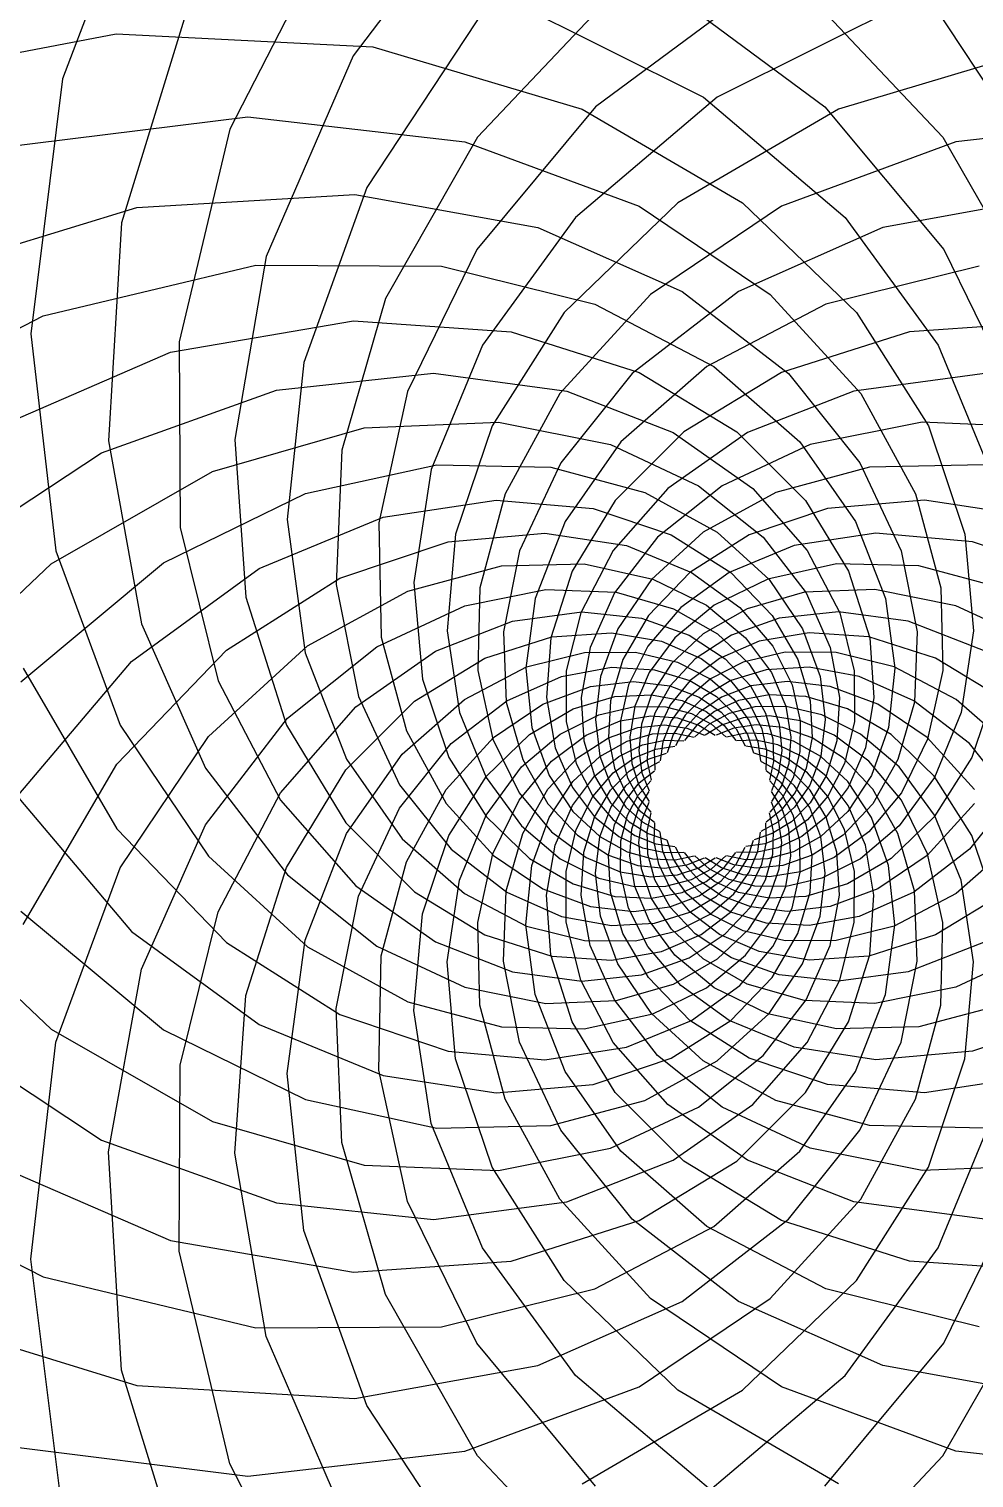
# Model space of a CAD drawing. Header units: metres. Extents: x 125 to 1075, y -75 to 875.
# Drawn here: x 473.3 to 649, y 273.3 to 542.7 of the extents above; entities that cross this region are included whole.
import ezdxf

# ---------------------------------------------------------------- set-up
doc = ezdxf.new("R2010")
doc.units = ezdxf.units.M

msp = doc.modelspace()

# ---------------------------------------------------------------- linework, layer by layer
for p, q in [((499.479, 585.90967), (479.55203, 533.396)), ((562.387, 575.7483), (533.575, 537.65186)), ((532.44006, 566.5469), (510.68115, 524.026)), ((504.54587, 552.285), (490.50122, 506.6317)), ((611.30035, 552.4225), (578.6822, 528.2157)), ((588.6999, 552.4225), (621.31805, 528.2157)), ((584.6606, 552.0691), (556.74146, 522.566)), ((615.3394, 552.0691), (643.25854, 522.566)), ((558.4871, 547.0952), (536.11536, 513.19214)), ((562.4037, 548.14465), (598.72974, 529.9696)), ((637.59656, 548.14453), (601.27045, 529.9696)), ((641.51294, 547.09515), (663.8847, 513.19214)), ((434.3701, 531.27686), (489.54626, 541.7821)), ((489.54626, 541.7821), (537.2498, 539.3655)), ((537.2498, 539.3655), (576.18005, 527.77454)), ((662.75037, 539.36536), (623.8201, 527.7745)), ((533.575, 537.65186), (517.43024, 500.37906)), ((479.55203, 533.396), (473.64832, 485.9975)), ((578.6822, 528.2157), (556.59906, 501.6541)), ((601.27045, 529.9696), (574.91046, 507.64624)), ((598.72974, 529.9696), (625.0897, 507.6462)), ((621.31805, 528.2157), (643.4011, 501.65405)), ((466.60413, 520.4481), (514.00256, 526.35175)), ((514.00256, 526.35175), (554.3541, 521.697)), ((576.18005, 527.77454), (606.016, 510.3676)), ((623.8201, 527.7745), (593.9842, 510.3676)), ((685.9976, 526.35156), (645.64606, 521.69696)), ((510.68115, 524.026), (501.25403, 484.516)), ((556.74146, 522.566), (539.6062, 492.57318)), ((643.25854, 522.566), (660.3938, 492.57315)), ((554.3541, 521.697), (586.7595, 509.73553)), ((645.64606, 521.69696), (613.2407, 509.73553)), ((493.36838, 509.4989), (533.91516, 511.92188)), ((536.11536, 513.19214), (524.4486, 480.6795)), ((533.91516, 511.92188), (567.9053, 505.76923)), ((666.0851, 511.92175), (632.095, 505.76917)), ((447.71512, 495.45428), (493.36838, 509.4989)), ((593.9842, 510.3676), (572.8323, 489.9842)), ((586.7595, 509.73553), (611.1296, 493.33472)), ((613.2407, 509.73553), (588.87067, 493.33475)), ((606.016, 510.3676), (627.1679, 489.98413)), ((490.50122, 506.6317), (488.07816, 466.08493)), ((574.91046, 507.64624), (557.61945, 483.8995)), ((625.0897, 507.6462), (642.38074, 483.8994)), ((567.9053, 505.76923), (594.7531, 493.8494)), ((632.095, 505.76917), (605.24713, 493.84937)), ((556.59906, 501.6541), (543.6943, 475.26556)), ((643.4011, 501.65405), (656.30585, 475.26547)), ((475.97406, 489.31894), (515.48413, 498.74603)), ((517.43024, 500.37906), (511.58652, 466.33444)), ((515.48413, 498.74603), (550.02625, 498.58917)), ((550.02625, 498.58917), (578.5361, 491.5125)), ((649.974, 498.58905), (621.4642, 491.51245)), ((588.87067, 493.33475), (572.0327, 474.8819)), ((605.24713, 493.84937), (585.4607, 478.60077)), ((594.7531, 493.8494), (614.5395, 478.6007)), ((611.1296, 493.33472), (627.96747, 474.88184)), ((539.6062, 492.57318), (531.47986, 464.34464)), ((578.5361, 491.5125), (600.66974, 479.93134)), ((621.4642, 491.51245), (599.3305, 479.93134)), ((433.4532, 467.5601), (475.97406, 489.31894)), ((499.62103, 482.56982), (533.66565, 488.41354)), ((533.66565, 488.41354), (562.9711, 486.39505)), ((572.8323, 489.9842), (559.45447, 468.88782)), ((627.1679, 489.98413), (640.54565, 468.88773)), ((666.3346, 488.4134), (637.02905, 486.39496)), ((473.64832, 485.9975), (478.30298, 445.64594)), ((562.9711, 486.39505), (586.7796, 478.8333)), ((637.02905, 486.39496), (613.2206, 478.83328)), ((462.3482, 466.4251), (499.62103, 482.56982)), ((501.25403, 484.516), (501.41086, 449.97382)), ((557.61945, 483.8995), (548.1082, 460.8006)), ((642.38074, 483.8994), (651.8919, 460.80048)), ((524.4486, 480.6795), (521.34753, 451.4687)), ((599.3305, 479.93134), (583.3711, 465.91068)), ((600.66974, 479.93134), (616.6291, 465.91064)), ((519.32056, 475.5515), (548.5314, 478.65253)), ((548.5314, 478.65253), (573.29126, 475.33997)), ((585.4607, 478.60077), (572.17847, 462.02176)), ((586.7796, 478.8333), (604.9312, 467.7969)), ((613.2206, 478.83328), (595.06903, 467.79694)), ((614.5395, 478.6007), (627.8217, 462.0217)), ((651.4689, 478.65237), (626.709, 475.3399)), ((486.8079, 463.8848), (519.32056, 475.5515)), ((543.6943, 475.26556), (538.3386, 450.866)), ((572.0327, 474.8819), (561.8311, 456.24835)), ((573.29126, 475.33997), (593.0835, 467.62323)), ((626.709, 475.3399), (606.91675, 467.6232)), ((627.96747, 474.88184), (638.169, 456.24826)), ((535.6554, 468.52017), (560.6143, 469.55743)), ((559.45447, 468.88782), (552.6436, 448.76587)), ((560.6143, 469.55743), (581.44586, 465.39484)), ((639.38586, 469.55734), (618.55426, 465.39478)), ((664.3447, 468.52002), (639.38586, 469.55734)), ((640.54565, 468.88773), (647.3565, 448.76575)), ((488.07816, 466.08493), (494.23077, 432.09476)), ((507.42688, 460.39386), (535.6554, 468.52017)), ((511.58652, 466.33444), (513.605, 437.02893)), ((595.06903, 467.79694), (582.2904, 455.02722)), ((606.91675, 467.6232), (592.1148, 457.26648)), ((593.0835, 467.62323), (607.8853, 457.26648)), ((604.9312, 467.7969), (617.7098, 455.0272)), ((452.90485, 441.513), (486.8079, 463.8848)), ((531.47986, 464.34464), (530.44257, 439.3857)), ((583.3711, 465.91068), (573.004, 451.116)), ((581.44586, 465.39484), (597.8213, 457.76575)), ((618.55426, 465.39478), (602.17883, 457.76572)), ((616.6291, 465.91064), (626.9961, 451.11594)), ((524.73456, 456.30588), (549.13416, 461.66147)), ((548.1082, 460.8006), (544.89496, 439.80164)), ((549.13416, 461.66147), (570.3721, 461.17944)), ((572.17847, 462.02176), (564.53796, 445.65164)), ((570.3721, 461.17944), (587.8235, 456.50983)), ((629.6281, 461.17938), (612.17664, 456.5098)), ((627.8217, 462.0217), (635.4621, 445.65155)), ((650.86597, 461.66135), (629.6281, 461.17938)), ((477.43405, 443.2586), (507.42688, 460.39386)), ((498.346, 443.40118), (524.73456, 456.30588)), ((561.8311, 456.24835), (557.1494, 438.80017)), ((592.1148, 457.26648), (581.96735, 445.73206)), ((587.8235, 456.50983), (601.3041, 449.1416)), ((602.17883, 457.76572), (590.18256, 448.16864)), ((597.8213, 457.76575), (609.81757, 448.16858)), ((612.17664, 456.5098), (598.6961, 449.1416)), ((607.8853, 457.26648), (618.03284, 445.732)), ((638.169, 456.24826), (642.8507, 438.80008)), ((539.1995, 451.8919), (560.1985, 455.10516)), ((560.1985, 455.10516), (578.1957, 453.53687)), ((582.2904, 455.02722), (574.3, 441.90594)), ((578.1957, 453.53687), (592.75085, 448.6215)), ((621.8045, 453.5368), (607.24927, 448.62146)), ((617.7098, 455.0272), (625.70013, 441.90585)), ((639.80164, 455.10504), (621.8045, 453.5368)), ((660.8006, 451.89178), (639.80164, 455.10504)), ((501.41086, 449.97382), (508.48752, 421.46402)), ((516.1006, 442.38074), (539.1995, 451.8919)), ((521.34753, 451.4687), (524.66003, 426.70883)), ((538.3386, 450.866), (538.8206, 429.62808)), ((573.004, 451.116), (567.4135, 436.80652)), ((626.9961, 451.11594), (632.58655, 436.80643)), ((531.11224, 440.54565), (551.23425, 447.3565)), ((552.6436, 448.76587), (551.0628, 430.76978)), ((551.23425, 447.3565), (569.23035, 448.93726)), ((569.23035, 448.93726), (584.41797, 446.62402)), ((590.18256, 448.16864), (582.2005, 437.8261)), ((598.6961, 449.1416), (589.03937, 440.3423)), ((592.75085, 448.6215), (603.78894, 441.6327)), ((607.24927, 448.62146), (596.2112, 441.6327)), ((601.3041, 449.1416), (610.9608, 440.34225)), ((609.81757, 448.16858), (617.7996, 437.82605)), ((630.7698, 448.9372), (615.58215, 446.624)), ((648.76587, 447.3564), (630.7698, 448.9372)), ((647.3565, 448.76575), (648.93726, 430.76968)), ((668.8878, 440.54553), (648.76587, 447.3564)), ((478.30298, 445.64594), (490.26447, 413.24054)), ((564.53796, 445.65164), (561.5172, 430.58878)), ((581.96735, 445.73206), (575.90247, 434.16058)), ((584.41797, 446.62402), (596.5019, 441.6581)), ((615.58215, 446.624), (603.49817, 441.6581)), ((618.03284, 445.732), (624.09766, 434.1605)), ((635.4621, 445.65155), (638.48285, 430.58868)), ((447.9309, 415.33948), (477.43405, 443.2586)), ((471.78433, 421.31805), (498.346, 443.40118)), ((492.3538, 425.08975), (516.1006, 442.38074)), ((543.7517, 438.16898), (561.19995, 442.85068)), ((561.19995, 442.85068), (576.55853, 443.2099)), ((574.3, 441.90594), (570.3367, 429.45712)), ((576.55853, 443.2099), (589.32117, 440.41782)), ((623.4416, 443.20984), (610.6789, 440.4178)), ((638.8002, 442.8506), (623.4416, 443.20984)), ((625.70013, 441.90585), (629.66345, 429.457)), ((656.24835, 438.16888), (638.8002, 442.8506)), ((510.01587, 427.16788), (531.11224, 440.54565)), ((530.44257, 439.3857), (534.60516, 418.55414)), ((544.89496, 439.80164), (546.4632, 421.80447)), ((589.03937, 440.3423), (582.8299, 431.12946)), ((596.2112, 441.6327), (588.49634, 433.6381)), ((589.32117, 440.41782), (599.3052, 435.54395)), ((603.49817, 441.6581), (594.51227, 435.12463)), ((596.5019, 441.6581), (605.48785, 435.12463)), ((610.6789, 440.4178), (600.69495, 435.54395)), ((603.78894, 441.6327), (611.5038, 433.63806)), ((610.9608, 440.34225), (617.1702, 431.1294)), ((513.605, 437.02893), (521.1667, 413.22043)), ((525.11816, 427.96747), (543.7517, 438.16898)), ((554.34845, 435.46213), (569.4113, 438.48288)), ((557.1494, 438.80017), (556.79016, 423.4416)), ((567.4135, 436.80652), (565.6721, 423.8586)), ((569.4113, 438.48288), (582.46497, 437.9494)), ((582.2005, 437.8261), (577.6852, 427.675)), ((582.46497, 437.9494), (593.14355, 434.8833)), ((617.53516, 437.94937), (606.85657, 434.8833)), ((630.58875, 438.48282), (617.53516, 437.94937)), ((617.7996, 437.82605), (622.31494, 427.6749)), ((645.6516, 435.46204), (630.58875, 438.48282)), ((632.58655, 436.80643), (634.32794, 423.8585)), ((642.8507, 438.80008), (643.2099, 423.4415)), ((537.9783, 427.8217), (554.34845, 435.46213)), ((563.19354, 432.58655), (576.1415, 434.32794)), ((575.90247, 434.16058), (573.21844, 423.3796)), ((576.1415, 434.32794), (587.1903, 433.16272)), ((594.51227, 435.12463), (588.40137, 427.91895)), ((593.14355, 434.8833), (601.3504, 430.20218)), ((600.69495, 435.54395), (593.42566, 429.50888)), ((606.85657, 434.8833), (598.6497, 430.20218)), ((599.3052, 435.54395), (606.5744, 429.50885)), ((605.48785, 435.12463), (611.5987, 427.9189)), ((623.8586, 434.3279), (612.80975, 433.16272)), ((636.8065, 432.58652), (623.8586, 434.3279)), ((624.09766, 434.1605), (626.7816, 423.3795)), ((662.0217, 427.8216), (645.6516, 435.46204)), ((494.23077, 432.09476), (506.1506, 405.24695)), ((548.88403, 426.99603), (563.19354, 432.58655)), ((582.8299, 431.12946), (579.55206, 422.26828)), ((588.49634, 433.6381), (583.72955, 425.4807)), ((587.1903, 433.16272), (596.08527, 429.97784)), ((612.80975, 433.16272), (603.9148, 429.9778)), ((611.5038, 433.63806), (616.27057, 425.48068)), ((617.1702, 431.1294), (620.44806, 422.26822)), ((651.11597, 426.99597), (636.8065, 432.58652)), ((538.8206, 429.62808), (543.49023, 412.17664)), ((551.0628, 430.76978), (553.37604, 415.58215)), ((558.0941, 425.7001), (570.54297, 429.66342)), ((561.5172, 430.58878), (562.05066, 417.53516)), ((570.3367, 429.45712), (569.56555, 418.37384)), ((570.54297, 429.66342), (581.6262, 430.43454)), ((581.6262, 430.43454), (590.93915, 428.84262)), ((593.42566, 429.50888), (588.633, 423.06024)), ((590.93915, 428.84262), (598.314, 425.65427)), ((598.6497, 430.20218), (592.81006, 424.68378)), ((596.08527, 429.97784), (602.7945, 425.55728)), ((603.9148, 429.9778), (597.20557, 425.55728)), ((601.3504, 430.20218), (607.19, 424.68375)), ((609.0609, 428.8426), (601.686, 425.65427)), ((606.5744, 429.50885), (611.36707, 423.0602)), ((618.3738, 430.4345), (609.0609, 428.8426)), ((629.4571, 429.6634), (618.3738, 430.4345)), ((641.9059, 425.70007), (629.4571, 429.6634)), ((629.66345, 429.457), (630.4346, 418.37375)), ((638.48285, 430.58868), (637.9494, 417.53503)), ((648.93726, 430.76968), (646.624, 415.58203)), ((489.6324, 406.016), (510.01587, 427.16788)), ((506.66528, 411.12955), (525.11816, 427.96747)), ((521.3993, 414.53946), (537.9783, 427.8217)), ((524.66003, 426.70883), (532.3768, 406.9166)), ((534.08936, 416.62903), (548.88403, 426.99603)), ((544.9728, 417.70972), (558.0941, 425.7001)), ((565.8395, 424.09763), (576.6205, 426.78162)), ((577.6852, 427.675), (575.99585, 418.37924)), ((576.6205, 426.78162), (586.06836, 426.83105)), ((588.40137, 427.91895), (584.80133, 420.73605)), ((586.06836, 426.83105), (593.8848, 424.97174)), ((601.686, 425.65427), (596.2336, 421.53656)), ((598.314, 425.65427), (603.7665, 421.53656)), ((613.9317, 426.83102), (606.1152, 424.97174)), ((611.5987, 427.9189), (615.1987, 420.73602)), ((623.3796, 426.78156), (613.9317, 426.83102)), ((622.31494, 427.6749), (624.0042, 418.37915)), ((634.1605, 424.09756), (623.3796, 426.78156)), ((655.0272, 417.70966), (641.9059, 425.70007)), ((470.0304, 398.72974), (492.3538, 425.08975)), ((472.2255, 423.81998), (489.6324, 393.984)), ((554.268, 418.03278), (565.8395, 424.09763)), ((556.79016, 423.4416), (559.5822, 410.6789)), ((565.6721, 423.8586), (566.8373, 412.8098)), ((572.32513, 422.31494), (581.62085, 424.0042)), ((573.21844, 423.3796), (573.169, 413.93173)), ((583.72955, 425.4807), (581.43146, 417.7818)), ((581.62085, 424.0042), (589.6415, 423.5305)), ((588.633, 423.06024), (585.96985, 416.768)), ((592.81006, 424.68378), (589.0947, 418.94955)), ((589.6415, 423.5305), (596.1734, 421.52597)), ((597.20557, 425.55728), (592.55096, 420.55536)), ((593.8848, 424.97174), (599.9695, 421.86343)), ((606.1152, 424.97174), (600.0306, 421.86343)), ((602.7945, 425.55728), (607.44904, 420.55533)), ((610.3586, 423.5305), (603.8266, 421.52597)), ((607.19, 424.68375), (610.9053, 418.94952)), ((618.3792, 424.00418), (610.3586, 423.5305)), ((611.36707, 423.0602), (614.03015, 416.76797)), ((616.27057, 425.48068), (618.5686, 417.78174)), ((627.6749, 422.31488), (618.3792, 424.00418)), ((626.7816, 423.3795), (626.83105, 413.93164)), ((634.32794, 423.8585), (633.1627, 412.8097)), ((645.73206, 418.03275), (634.1605, 424.09756)), ((643.2099, 423.4415), (640.4178, 410.6788)), ((508.48752, 421.46402), (520.06866, 399.33032)), ((546.4632, 421.80447), (551.37854, 407.24927)), ((562.17395, 417.79962), (572.32513, 422.31494)), ((568.8706, 417.17023), (577.7318, 420.44803)), ((577.7318, 420.44803), (585.7128, 421.37427)), ((579.55206, 422.26828), (578.6258, 414.28726)), ((584.80133, 420.73605), (583.2713, 414.07693)), ((585.7128, 421.37427), (592.4936, 420.53445)), ((592.55096, 420.55536), (589.711, 415.48624)), ((592.4936, 420.53445), (597.9275, 418.4768)), ((596.2336, 421.53656), (592.55646, 417.03766)), ((600.0306, 421.86343), (595.6281, 418.07135)), ((596.1734, 421.52597), (601.1675, 418.55597)), ((603.8266, 421.52597), (598.8326, 418.55597)), ((599.9695, 421.86343), (604.37195, 418.07135)), ((607.5064, 420.53445), (602.0725, 418.4768)), ((603.7665, 421.53656), (607.44354, 417.03763)), ((607.44904, 420.55533), (610.28906, 415.48624)), ((614.28723, 421.37424), (607.5064, 420.53445)), ((622.26825, 420.448), (614.28723, 421.37424)), ((615.1987, 420.73602), (616.72876, 414.0769)), ((620.44806, 422.26822), (621.37427, 414.2872)), ((631.12946, 417.17017), (622.26825, 420.448)), ((637.82605, 417.79956), (627.6749, 422.31488)), ((653.53687, 421.80435), (648.62146, 407.24915)), ((532.20306, 404.93112), (544.9728, 417.70972)), ((534.60516, 418.55414), (542.23425, 402.1787)), ((542.7335, 407.88528), (554.268, 418.03278)), ((551.8314, 409.81757), (562.17395, 417.79962)), ((562.05066, 417.53516), (565.1167, 406.85657)), ((569.56555, 418.37384), (571.1574, 409.0609)), ((574.51935, 416.27057), (582.21826, 418.5686)), ((575.99585, 418.37924), (576.46954, 410.3586)), ((581.43146, 417.7818), (581.081, 410.9582)), ((582.21826, 418.5686), (589.0419, 418.91904)), ((589.0947, 418.94955), (587.17816, 413.46432)), ((589.0419, 418.91904), (594.75055, 417.8362)), ((595.6281, 418.07135), (592.7531, 414.05264)), ((594.75055, 417.8362), (599.2497, 415.7934)), ((598.8326, 418.55597), (595.3034, 415.09756)), ((597.9275, 418.4768), (602.0036, 415.68375)), ((602.0725, 418.4768), (597.99646, 415.68375)), ((605.2495, 417.8362), (600.7503, 415.7934)), ((601.1675, 418.55597), (604.6966, 415.09756)), ((604.37195, 418.07135), (607.2469, 414.05264)), ((610.9581, 418.919), (605.2495, 417.8362)), ((610.9053, 418.94952), (612.8219, 413.46426)), ((617.7818, 418.56857), (610.9581, 418.919)), ((625.4807, 416.2705), (617.7818, 418.56857)), ((618.5686, 417.78174), (618.919, 410.95813)), ((624.0042, 418.37915), (623.5305, 410.35852)), ((630.4346, 418.37375), (628.84265, 409.06082)), ((637.9494, 417.53503), (634.8833, 406.85645)), ((648.1686, 409.81754), (637.82605, 417.79956)), ((657.2665, 407.88525), (645.73206, 418.03275)), ((520.06866, 400.66965), (534.08936, 416.62903)), ((553.37604, 415.58215), (558.34186, 403.4982)), ((559.6577, 410.9608), (568.8706, 417.17023)), ((566.36194, 411.50378), (574.51935, 416.27057)), ((572.08105, 411.5987), (579.264, 415.19873)), ((579.264, 415.19873), (585.9231, 416.72876)), ((583.23206, 414.03018), (588.9668, 414.96515)), ((585.96985, 416.768), (585.0349, 411.03326)), ((585.9231, 416.72876), (591.7331, 416.6537)), ((589.711, 415.48624), (588.38385, 410.7266)), ((588.9668, 414.96515), (593.8933, 414.58432)), ((592.55646, 417.03766), (590.423, 412.58075)), ((591.7331, 416.6537), (596.5186, 415.42316)), ((595.3034, 415.09756), (593.08295, 411.53018)), ((597.99646, 415.68375), (595.19025, 412.55615)), ((596.5186, 415.42316), (600.2253, 413.44397)), ((600.7503, 415.7934), (597.44366, 413.2006)), ((599.2497, 415.7934), (602.5564, 413.2006)), ((603.48145, 415.42316), (599.7747, 413.44397)), ((602.0036, 415.68375), (604.8098, 412.55615)), ((608.26697, 416.6537), (603.48145, 415.42316)), ((604.6966, 415.09756), (606.9171, 411.53018)), ((611.03326, 414.96512), (606.10675, 414.58432)), ((607.44354, 417.03763), (609.577, 412.58075)), ((614.0769, 416.72873), (608.26697, 416.6537)), ((610.28906, 415.48624), (611.61615, 410.72656)), ((616.768, 414.03015), (611.03326, 414.96512)), ((614.03015, 416.76797), (614.96515, 411.03323)), ((620.736, 415.1987), (614.0769, 416.72873)), ((627.91895, 411.59866), (620.736, 415.1987)), ((633.63806, 411.50375), (625.4807, 416.2705)), ((640.3423, 410.96072), (631.12946, 417.17017)), ((646.624, 415.58203), (641.65814, 403.4981)), ((490.26447, 413.24054), (506.66528, 388.87045)), ((506.1506, 394.75305), (521.3993, 414.53946)), ((521.1667, 413.22043), (532.20306, 395.06885)), ((543.49023, 412.17664), (550.8584, 398.6961)), ((566.8373, 412.8098), (570.02216, 403.9148)), ((573.169, 413.93173), (575.02826, 406.11523)), ((576.93976, 411.36707), (583.23206, 414.03018)), ((578.6258, 414.28726), (579.4656, 407.50647)), ((581.0505, 410.9053), (586.5357, 412.8219)), ((583.2713, 414.07693), (583.3463, 408.267)), ((586.5357, 412.8219), (591.4535, 413.30234)), ((587.17816, 413.46432), (586.6977, 408.5465)), ((590.423, 412.58075), (589.5565, 408.46906)), ((592.7531, 414.05264), (591.18585, 410.15387)), ((591.4535, 413.30234), (595.6136, 412.71024)), ((595.19025, 412.55615), (593.50055, 409.4075)), ((593.8933, 414.58432), (597.8873, 413.27884)), ((597.44366, 413.2006), (595.23285, 410.39322)), ((595.6136, 412.71024), (598.9319, 411.38437)), ((599.7747, 413.44397), (597.11005, 411.0631)), ((597.8873, 413.27884), (600.925, 411.39688)), ((602.1127, 413.27884), (599.075, 411.39688)), ((600.2253, 413.44397), (602.89, 411.0631)), ((604.3864, 412.71024), (601.0681, 411.38437)), ((606.10675, 414.58432), (602.1127, 413.27884)), ((602.5564, 413.2006), (604.76715, 410.3932)), ((608.5465, 413.3023), (604.3864, 412.71024)), ((604.8098, 412.55615), (606.4995, 409.4075)), ((607.2469, 414.05264), (608.8142, 410.15387)), ((613.4643, 412.82187), (608.5465, 413.3023)), ((609.577, 412.58075), (610.4435, 408.46902)), ((612.8219, 413.46426), (613.3023, 408.54648)), ((618.9495, 410.90527), (613.4643, 412.82187)), ((616.72876, 414.0769), (616.6537, 408.26694)), ((623.06024, 411.36703), (616.768, 414.03015)), ((621.37427, 414.2872), (620.5345, 407.50638)), ((626.83105, 413.93164), (624.97174, 406.11514)), ((633.1627, 412.8097), (629.97784, 403.9147)), ((490.26447, 386.75946), (506.66528, 411.12955)), ((542.23425, 397.8213), (551.8314, 409.81757)), ((550.8584, 401.30402), (559.6577, 410.9608)), ((558.3673, 403.7889), (566.36194, 411.50378)), ((559.5822, 410.6789), (564.45605, 400.69495)), ((564.87537, 405.48782), (572.08105, 411.5987)), ((570.49115, 406.5744), (576.93976, 411.36707)), ((575.3163, 407.19), (581.0505, 410.9053)), ((576.46954, 410.3586), (578.47406, 403.82666)), ((579.44464, 407.44907), (584.5138, 410.28903)), ((581.081, 410.9582), (582.1638, 405.24954)), ((582.9624, 407.44357), (587.41925, 409.57703)), ((584.5138, 410.28903), (589.27344, 411.61615)), ((585.0349, 411.03326), (585.4157, 406.10675)), ((587.41925, 409.57703), (591.53094, 410.44348)), ((588.38385, 410.7266), (588.24457, 406.52692)), ((589.27344, 411.61615), (593.47314, 411.75546)), ((591.18585, 410.15387), (590.6749, 406.61722)), ((591.53094, 410.44348), (595.10266, 410.3325)), ((593.08295, 411.53018), (591.96564, 408.13596)), ((593.47314, 411.75546), (596.97125, 411.02594)), ((606.5269, 411.75546), (603.02875, 411.0259)), ((608.46906, 410.44348), (604.8974, 410.3325)), ((610.72656, 411.61615), (606.5269, 411.75546)), ((606.9171, 411.53018), (608.03436, 408.13596)), ((612.58075, 409.57703), (608.46906, 410.44348)), ((608.8142, 410.15387), (609.3251, 406.6172)), ((615.4862, 410.28903), (610.72656, 411.61615)), ((611.61615, 410.72656), (611.75543, 406.5269)), ((617.03766, 407.44357), (612.58075, 409.57703)), ((614.96515, 411.03323), (614.5843, 406.10672)), ((620.55536, 407.44904), (615.4862, 410.28903)), ((618.919, 410.95813), (617.83624, 405.24945)), ((624.6838, 407.19), (618.9495, 410.90527)), ((623.5305, 410.35852), (621.526, 403.82657)), ((629.50885, 406.57437), (623.06024, 411.36703)), ((635.12463, 405.4878), (627.91895, 411.59866)), ((641.6327, 403.78888), (633.63806, 411.50375)), ((640.4178, 410.6788), (635.54395, 400.69485)), ((649.1416, 401.30396), (640.3423, 410.96072)), ((657.76575, 397.82126), (648.1686, 409.81754)), ((532.3768, 393.0834), (542.7335, 407.88528)), ((532.3768, 406.9166), (542.7335, 392.1147)), ((551.37854, 407.24927), (558.3673, 396.21118)), ((565.1167, 406.85657), (569.7978, 398.64975)), ((569.7978, 401.35037), (575.3163, 407.19)), ((571.1574, 409.0609), (574.34576, 401.68604)), ((574.44275, 402.7945), (579.44464, 407.44907)), ((578.46344, 403.7665), (582.9624, 407.44357)), ((579.4656, 407.50647), (581.5232, 402.07257)), ((581.92865, 404.37195), (585.9474, 407.24692)), ((583.3463, 408.267), (584.57684, 403.48145)), ((584.90247, 404.6966), (588.46985, 406.91708)), ((585.9474, 407.24692), (589.8461, 408.8142)), ((586.6977, 408.5465), (587.2898, 404.38644)), ((588.46985, 406.91708), (591.8641, 408.03436)), ((589.5565, 408.46906), (589.66754, 404.8974)), ((589.8461, 408.8142), (593.3828, 409.3251)), ((610.1539, 408.81418), (606.6172, 409.32507)), ((611.53015, 406.91708), (608.1359, 408.03436)), ((614.0526, 407.2469), (610.1539, 408.81418)), ((610.4435, 408.46902), (610.33246, 404.89737)), ((615.09753, 404.6966), (611.53015, 406.91708)), ((613.3023, 408.54648), (612.71027, 404.3864)), ((618.07135, 404.37192), (614.0526, 407.2469)), ((616.6537, 408.26694), (615.42316, 403.4814)), ((621.53656, 403.76648), (617.03766, 407.44357)), ((620.5345, 407.50638), (618.4768, 402.07248)), ((625.55725, 402.79446), (620.55536, 407.44904)), ((630.2022, 401.35034), (624.6838, 407.19)), ((628.84265, 409.06082), (625.65424, 401.68594)), ((634.8833, 406.85645), (630.2022, 398.64963)), ((648.62146, 407.24915), (641.6327, 396.2111)), ((472.2255, 376.18), (489.6324, 406.016)), ((506.1506, 405.24695), (521.3993, 385.46054)), ((521.1667, 386.77954), (532.20306, 404.93112)), ((558.34186, 396.5019), (564.87537, 405.48782)), ((564.45605, 399.3051), (570.49115, 406.5744)), ((575.02826, 406.11523), (578.1366, 400.03058)), ((578.1366, 399.96948), (581.92865, 404.37195)), ((581.44403, 401.16745), (584.90247, 404.6966)), ((582.1638, 405.24954), (584.2066, 400.75037)), ((584.3162, 402.00357), (587.44385, 404.8098)), ((585.4157, 406.10675), (586.7212, 402.1127)), ((586.7994, 402.5564), (589.6068, 404.76718)), ((587.2898, 404.38644), (588.61566, 401.06815)), ((587.44385, 404.8098), (590.5925, 406.4995)), ((588.24457, 406.52692), (588.97406, 403.02878)), ((612.55615, 404.80978), (609.4075, 406.49948)), ((613.2006, 402.5564), (610.3932, 404.76715)), ((611.75543, 406.5269), (611.02594, 403.02875)), ((612.71027, 404.3864), (611.38434, 401.0681)), ((615.6838, 402.00357), (612.55615, 404.80978)), ((614.5843, 406.10672), (613.2789, 402.11264)), ((618.55597, 401.16745), (615.09753, 404.6966)), ((617.83624, 405.24945), (615.7934, 400.7503)), ((621.8634, 399.96948), (618.07135, 404.37192)), ((624.97174, 406.11514), (621.8634, 400.0305)), ((635.54395, 399.3051), (629.50885, 406.57437)), ((641.65814, 396.50186), (635.12463, 405.4878)), ((542.23425, 402.1787), (551.8314, 390.18243)), ((551.37854, 392.75085), (558.3673, 403.7889)), ((558.34186, 403.4982), (564.87537, 394.51224)), ((565.1167, 393.14355), (569.7978, 401.35037)), ((570.02216, 403.9148), (574.4427, 397.2056)), ((570.02216, 396.0853), (574.44275, 402.7945)), ((574.34576, 398.31406), (578.46344, 403.7665)), ((574.34576, 401.68604), (578.46344, 396.23358)), ((578.47406, 403.82666), (581.44403, 398.8326)), ((581.5232, 402.07257), (584.3162, 397.99646)), ((581.5232, 397.92752), (584.3162, 402.00357)), ((584.2066, 399.2497), (586.7994, 402.5564)), ((584.57684, 403.48145), (586.556, 399.77475)), ((586.556, 400.22528), (588.9369, 402.88998)), ((586.7212, 402.1127), (588.60315, 399.07504)), ((613.444, 400.22528), (611.0631, 402.88998)), ((613.2789, 402.11264), (611.39685, 399.075)), ((615.7934, 399.2497), (613.2006, 402.5564)), ((615.42316, 403.4814), (613.444, 399.77472)), ((618.4768, 402.07248), (615.6838, 397.9964)), ((618.4768, 397.9275), (615.6838, 402.00357)), ((621.526, 403.82657), (618.55597, 398.83252)), ((625.65424, 398.31406), (621.53656, 403.76648)), ((625.65424, 401.68594), (621.53656, 396.2335)), ((629.97784, 403.9147), (625.55725, 397.2055)), ((629.97784, 396.0853), (625.55725, 402.79446)), ((634.8833, 393.14352), (630.2022, 401.35034)), ((641.65814, 403.4981), (635.12463, 394.51218)), ((648.62146, 392.75085), (641.6327, 403.78888)), ((657.76575, 402.1787), (648.1686, 390.18243)), ((470.0304, 401.2703), (492.3538, 374.91028)), ((508.48755, 378.53595), (520.06866, 400.66965)), ((520.06866, 399.33032), (534.08936, 383.37094)), ((543.4902, 387.82346), (550.8584, 401.30402)), ((550.8584, 398.6961), (559.6577, 389.0393)), ((559.5822, 389.32117), (564.45605, 399.3051)), ((564.45605, 400.69495), (570.4911, 393.4257)), ((569.7978, 398.64975), (575.3162, 392.8101)), ((575.02826, 393.88486), (578.1366, 399.96948)), ((578.1366, 400.03058), (581.92865, 395.62814)), ((578.474, 396.1734), (581.44403, 401.16745)), ((581.44403, 398.8326), (584.9024, 395.30347)), ((582.16376, 394.75052), (584.2066, 399.2497)), ((584.2066, 400.75037), (586.7994, 397.44366)), ((584.57684, 396.5186), (586.556, 400.22528)), ((586.556, 399.77475), (588.9369, 397.11005)), ((586.7211, 397.88733), (588.60315, 400.925)), ((587.28973, 395.6136), (588.61566, 398.9319)), ((613.444, 399.77472), (611.0631, 397.11002)), ((612.71027, 395.6136), (611.38434, 398.9319)), ((613.2789, 397.88733), (611.39685, 400.925)), ((615.7934, 400.7503), (613.2006, 397.4436)), ((615.42316, 396.5186), (613.444, 400.22528)), ((618.55597, 398.83252), (615.09753, 395.3034)), ((617.83624, 394.75052), (615.7934, 399.2497)), ((621.8634, 400.0305), (618.07135, 395.62805)), ((621.526, 396.1734), (618.55597, 401.16745)), ((624.97174, 393.88483), (621.8634, 399.96948)), ((630.2022, 398.64963), (624.6837, 392.81)), ((635.54395, 400.69485), (629.50885, 393.4256)), ((640.4178, 389.32117), (635.54395, 399.3051)), ((649.1416, 398.69598), (640.3423, 389.0392)), ((534.60516, 381.44586), (542.23425, 397.8213)), ((553.376, 384.41797), (558.34186, 396.5019)), ((558.3673, 396.21118), (566.36194, 388.49628)), ((566.8373, 387.19028), (570.02216, 396.0853)), ((571.15735, 390.93918), (574.34576, 398.31406)), ((574.4427, 397.2056), (579.44464, 392.55103)), ((576.4695, 389.64145), (578.474, 396.1734)), ((578.46344, 396.23358), (582.96234, 392.5565)), ((579.4655, 392.4936), (581.5232, 397.92752)), ((583.3463, 391.73306), (584.57684, 396.5186)), ((584.3162, 397.99646), (587.44385, 395.19025)), ((585.4157, 393.89328), (586.7211, 397.88733)), ((586.7994, 397.44366), (589.6068, 395.23288)), ((588.24457, 393.4731), (588.97406, 396.97125)), ((613.2006, 397.4436), (610.3932, 395.23282)), ((611.75543, 393.4731), (611.02594, 396.97122)), ((615.6838, 397.9964), (612.55615, 395.1902)), ((614.5843, 393.89328), (613.2789, 397.88733)), ((616.6537, 391.73306), (615.42316, 396.5186)), ((621.53656, 396.2335), (617.0376, 392.55643)), ((620.5345, 392.4936), (618.4768, 397.9275)), ((625.55725, 397.2055), (620.5553, 392.55093)), ((623.5305, 389.64145), (621.526, 396.1734)), ((628.84265, 390.93918), (625.65424, 398.31406)), ((633.1627, 387.19028), (629.97784, 396.0853)), ((641.6327, 396.2111), (633.63806, 388.49622)), ((646.624, 384.41794), (641.65814, 396.50186)), ((489.6324, 393.984), (510.01587, 372.83212)), ((494.23077, 367.9052), (506.1506, 394.75305)), ((532.20306, 395.06885), (544.9728, 382.29028)), ((564.87537, 394.51224), (572.08105, 388.4014)), ((570.4911, 393.4257), (576.93976, 388.63303)), ((573.16895, 386.06836), (575.02826, 393.88486)), ((581.081, 389.04187), (582.16376, 394.75052)), ((581.92865, 395.62814), (585.9473, 392.75314)), ((584.9024, 395.30347), (588.4698, 393.08295)), ((585.03485, 388.96677), (585.4157, 393.89328)), ((586.6977, 391.45352), (587.28973, 395.6136)), ((587.44385, 395.19025), (590.59247, 393.50052)), ((588.38385, 389.27344), (588.24457, 393.4731)), ((589.5565, 391.53098), (589.66754, 395.10263)), ((591.1858, 389.84613), (590.6749, 393.3828)), ((608.8142, 389.84613), (609.3251, 393.3828)), ((612.55615, 395.1902), (609.4075, 393.5005)), ((610.4435, 391.53098), (610.33246, 395.10263)), ((615.09753, 395.3034), (611.53015, 393.08292)), ((611.61615, 389.27344), (611.75543, 393.4731)), ((613.3023, 391.45352), (612.71027, 395.6136)), ((618.07135, 395.62805), (614.0526, 392.75308)), ((614.96515, 388.96677), (614.5843, 393.89328)), ((618.919, 389.04187), (617.83624, 394.75052)), ((629.50885, 393.4256), (623.0602, 388.63293)), ((626.83105, 386.06836), (624.97174, 393.88483)), ((635.12463, 394.51218), (627.91895, 388.4013)), ((524.66003, 373.29114), (532.3768, 393.0834)), ((542.7335, 392.1147), (554.268, 381.9672)), ((546.46313, 378.19562), (551.37854, 392.75085)), ((562.0506, 382.46494), (565.1167, 393.14355)), ((569.5655, 381.62625), (571.15735, 390.93918)), ((575.3162, 392.8101), (581.0504, 389.0948)), ((578.62573, 385.7128), (579.4655, 392.4936)), ((579.44464, 392.55103), (584.51373, 389.71103)), ((582.96234, 392.5565), (587.41925, 390.42303)), ((583.27124, 385.9231), (583.3463, 391.73306)), ((585.9473, 392.75314), (589.8461, 391.18585)), ((587.1781, 386.5357), (586.6977, 391.45352)), ((588.4698, 393.08295), (591.864, 391.96567)), ((590.423, 387.41925), (589.5565, 391.53098)), ((589.8461, 391.18585), (593.38275, 390.67493)), ((593.0829, 388.46982), (591.96564, 391.86404)), ((595.1902, 387.44385), (593.5005, 390.5925)), ((604.80975, 387.44385), (606.49945, 390.59247)), ((610.1539, 391.1858), (606.6172, 390.6749)), ((606.9171, 388.46982), (608.03436, 391.86404)), ((611.53015, 393.08292), (608.1359, 391.96564)), ((609.577, 387.41928), (610.4435, 391.53098)), ((614.0526, 392.75308), (610.1539, 391.1858)), ((617.0376, 392.55643), (612.58075, 390.42297)), ((612.8219, 386.5357), (613.3023, 391.45352)), ((620.5553, 392.55093), (615.4862, 389.71094)), ((616.72876, 385.9231), (616.6537, 391.73306)), ((624.6837, 392.81), (618.9495, 389.0947)), ((621.37427, 385.7128), (620.5345, 392.4936)), ((630.4345, 381.62625), (628.84265, 390.93918)), ((637.9494, 382.46494), (634.8833, 393.14352)), ((657.2665, 392.11472), (645.732, 381.96722)), ((653.53687, 378.19565), (648.62146, 392.75085)), ((506.66528, 388.87045), (525.11816, 372.03256)), ((551.8314, 390.18243), (562.17395, 382.20038)), ((556.7901, 376.5585), (559.5822, 389.32117)), ((559.6577, 389.0393), (568.87054, 382.82986)), ((566.36194, 388.49628), (574.5193, 383.72952)), ((572.08105, 388.4014), (579.2639, 384.80133)), ((575.9958, 381.62085), (576.4695, 389.64145)), ((576.93976, 388.63303), (583.232, 385.9699)), ((581.0504, 389.0948), (586.53564, 387.17816)), ((581.4314, 382.21823), (581.081, 389.04187)), ((584.51373, 389.71103), (589.2734, 388.38388)), ((585.96985, 383.23203), (585.03485, 388.96677)), ((587.41925, 390.42303), (591.53094, 389.55655)), ((589.71094, 384.51376), (588.38385, 389.27344)), ((589.2734, 388.38388), (593.4731, 388.24457)), ((592.7531, 385.94736), (591.1858, 389.84613)), ((591.53094, 389.55655), (595.1026, 389.66754)), ((595.3034, 384.90244), (593.0829, 388.46982)), ((593.4731, 388.24457), (596.9712, 388.9741)), ((597.4436, 386.7994), (595.23285, 389.6068)), ((595.6135, 387.28976), (598.9318, 388.61566)), ((599.7747, 386.55603), (597.11, 388.9369)), ((597.88727, 386.72116), (600.9249, 388.60312)), ((602.1127, 386.72116), (599.075, 388.60312)), ((600.2252, 386.55603), (602.88995, 388.9369)), ((604.3864, 387.28976), (601.0681, 388.61563)), ((602.55634, 386.79938), (604.76715, 389.60678)), ((606.52686, 388.24454), (603.02875, 388.97406)), ((604.6966, 384.90244), (606.9171, 388.46982)), ((608.46906, 389.55652), (604.89734, 389.6675)), ((610.72656, 388.38385), (606.52686, 388.24454)), ((607.2469, 385.94736), (608.8142, 389.84613)), ((612.58075, 390.42297), (608.46906, 389.55652)), ((610.28906, 384.51376), (611.61615, 389.27344)), ((615.4862, 389.71094), (610.72656, 388.38385)), ((618.9495, 389.0947), (613.4643, 387.1781)), ((614.03015, 383.23203), (614.96515, 388.96677)), ((623.0602, 388.63293), (616.76794, 385.96982)), ((618.5686, 382.21826), (618.919, 389.04187)), ((627.91895, 388.4013), (620.736, 384.80127)), ((624.0042, 381.62085), (623.5305, 389.64145)), ((633.63806, 388.49622), (625.48065, 383.72946)), ((640.3423, 389.0392), (631.1294, 382.8298)), ((648.1686, 390.18243), (637.82605, 382.20038)), ((643.2099, 376.55847), (640.4178, 389.32117)), ((478.30298, 354.35406), (490.26447, 386.75946)), ((513.605, 362.97104), (521.1667, 386.77954)), ((521.3993, 385.46054), (537.9783, 372.1783)), ((538.82056, 370.37204), (543.4902, 387.82346)), ((565.67206, 376.14148), (566.8373, 387.19028)), ((573.2184, 376.62048), (573.16895, 386.06836)), ((579.552, 377.73178), (578.62573, 385.7128)), ((583.232, 385.9699), (588.96674, 385.0349)), ((584.8013, 379.26398), (583.27124, 385.9231)), ((586.53564, 387.17816), (591.4535, 386.6977)), ((589.0947, 381.05045), (587.1781, 386.5357)), ((588.96674, 385.0349), (593.89325, 385.4157)), ((592.55646, 382.96237), (590.423, 387.41925)), ((591.4535, 386.6977), (595.6135, 387.28976)), ((595.62805, 381.92865), (592.7531, 385.94736)), ((593.89325, 385.4157), (597.88727, 386.72116)), ((597.9964, 384.31625), (595.1902, 387.44385)), ((596.51855, 384.57684), (600.2252, 386.55603)), ((600.7503, 384.2066), (597.4436, 386.7994)), ((599.24963, 384.2066), (602.55634, 386.79938)), ((603.4814, 384.57684), (599.7747, 386.55603)), ((602.00354, 384.31625), (604.80975, 387.44385)), ((606.1067, 385.41568), (602.1127, 386.72116)), ((604.37195, 381.92865), (607.2469, 385.94736)), ((608.5465, 386.69766), (604.3864, 387.28976)), ((611.0332, 385.03485), (606.1067, 385.41568)), ((607.4436, 382.96237), (609.577, 387.41928)), ((613.4643, 387.1781), (608.5465, 386.69766)), ((610.9053, 381.05048), (612.8219, 386.5357)), ((616.76794, 385.96982), (611.0332, 385.03485)), ((615.1987, 379.264), (616.72876, 385.9231)), ((620.448, 377.73178), (621.37427, 385.7128)), ((626.7816, 376.62048), (626.83105, 386.06836)), ((634.32794, 376.14148), (633.1627, 387.19028)), ((447.9309, 384.66052), (477.43405, 356.7414)), ((534.08936, 383.37094), (548.88403, 373.00394)), ((551.06274, 369.23032), (553.376, 384.41797)), ((568.87054, 382.82986), (577.73175, 379.55203)), ((574.5193, 383.72952), (582.2182, 381.43146)), ((579.2639, 384.80133), (585.92303, 383.2713)), ((585.92303, 383.2713), (591.733, 383.34634)), ((588.63293, 376.9398), (585.96985, 383.23203)), ((592.55096, 379.44467), (589.71094, 384.51376)), ((591.733, 383.34634), (596.51855, 384.57684)), ((596.2335, 378.46344), (592.55646, 382.96237)), ((594.7505, 382.16382), (599.24963, 384.2066)), ((598.8325, 381.44403), (595.3034, 384.90244)), ((597.9274, 381.5232), (602.00354, 384.31625)), ((602.0725, 381.5232), (597.9964, 384.31625)), ((605.24945, 382.1638), (600.7503, 384.2066)), ((601.1675, 381.44403), (604.6966, 384.90244)), ((608.26697, 383.3463), (603.4814, 384.57684)), ((603.76654, 378.46344), (607.4436, 382.96237)), ((607.44904, 379.44467), (610.28906, 384.51376)), ((614.0769, 383.27127), (608.26697, 383.3463)), ((611.36707, 376.9398), (614.03015, 383.23203)), ((620.736, 384.80127), (614.0769, 383.27127)), ((625.48065, 383.72946), (617.78174, 381.4314)), ((631.1294, 382.8298), (622.2682, 379.55197)), ((648.93726, 369.23032), (646.624, 384.41794)), ((530.44257, 360.6143), (534.60516, 381.44586)), ((544.9728, 382.29028), (558.0941, 374.29987)), ((554.268, 381.9672), (565.8395, 375.90237)), ((561.51715, 369.41132), (562.0506, 382.46494)), ((562.17395, 382.20038), (572.32513, 377.68506)), ((570.33655, 370.54297), (569.5655, 381.62625)), ((577.6851, 372.32507), (575.9958, 381.62085)), ((583.7295, 374.51932), (581.4314, 382.21823)), ((582.2182, 381.43146), (589.0418, 381.08102)), ((589.0418, 381.08102), (594.7505, 382.16382)), ((592.81, 375.31625), (589.0947, 381.05045)), ((592.4935, 379.46555), (597.9274, 381.5232)), ((600.0305, 378.13657), (595.62805, 381.92865)), ((596.1734, 378.47403), (601.1675, 381.44403)), ((603.8266, 378.47403), (598.8325, 381.44403)), ((599.9695, 378.13657), (604.37195, 381.92865)), ((607.5064, 379.46555), (602.0725, 381.5232)), ((610.9581, 381.08096), (605.24945, 382.1638)), ((607.19, 375.31625), (610.9053, 381.05048)), ((617.78174, 381.4314), (610.9581, 381.08096)), ((616.27057, 374.51932), (618.5686, 382.21826)), ((622.31494, 372.3251), (624.0042, 381.62085)), ((637.82605, 382.20038), (627.6749, 377.6851)), ((629.66345, 370.54297), (630.4345, 381.62625)), ((645.732, 381.96722), (634.1605, 375.90237)), ((638.48285, 369.41132), (637.9494, 382.46494)), ((655.0272, 382.29028), (641.9059, 374.2999)), ((471.78433, 378.68198), (498.34598, 356.59885)), ((501.4109, 350.02612), (508.48755, 378.53595)), ((544.8949, 360.19846), (546.46313, 378.19562)), ((572.32513, 377.68506), (581.62085, 375.9958)), ((577.73175, 379.55203), (585.71277, 378.62576)), ((582.82983, 368.87057), (579.552, 377.73178)), ((588.4013, 372.0811), (584.8013, 379.26398)), ((585.71277, 378.62576), (592.4935, 379.46555)), ((589.6415, 376.4695), (596.1734, 378.47403)), ((597.2055, 374.44272), (592.55096, 379.44467)), ((593.8849, 375.02823), (599.9695, 378.13657)), ((601.686, 374.34573), (596.2335, 378.46344)), ((598.3141, 374.34573), (603.76654, 378.46344)), ((606.1152, 375.02826), (600.0305, 378.13657)), ((602.7945, 374.44272), (607.44904, 379.44467)), ((610.3585, 376.4695), (603.8266, 378.47403)), ((614.28723, 378.62573), (607.5064, 379.46555)), ((611.5987, 372.0811), (615.1987, 379.264)), ((622.2682, 379.55197), (614.28723, 378.62573)), ((617.1702, 368.8706), (620.448, 377.73178)), ((627.6749, 377.6851), (618.37915, 375.9958)), ((492.3538, 374.91028), (516.1006, 357.61926)), ((557.14935, 361.1999), (556.7901, 376.5585)), ((567.41345, 363.19354), (565.67206, 376.14148)), ((565.8395, 375.90237), (576.6205, 373.21838)), ((575.9024, 365.83948), (573.2184, 376.62048)), ((581.62085, 375.9958), (589.6415, 376.4695)), ((588.4962, 366.36194), (583.7295, 374.51932)), ((586.06836, 373.16895), (593.8849, 375.02823)), ((593.4256, 370.49115), (588.63293, 376.9398)), ((598.64966, 369.79782), (592.81, 375.31625)), ((596.0853, 370.02216), (602.7945, 374.44272)), ((603.91473, 370.02216), (597.2055, 374.44272)), ((601.3504, 369.79782), (607.19, 375.31625)), ((613.93164, 373.16895), (606.1152, 375.02826)), ((606.5744, 370.49115), (611.36707, 376.9398)), ((618.37915, 375.9958), (610.3585, 376.4695)), ((611.5038, 366.36194), (616.27057, 374.51932)), ((634.1605, 375.90237), (623.3795, 373.2184)), ((624.0976, 365.83948), (626.7816, 376.62048)), ((632.58655, 363.19354), (634.32794, 376.14148)), ((642.85065, 361.1999), (643.2099, 376.55847)), ((510.01587, 372.83212), (531.1123, 359.45435)), ((521.34753, 348.53125), (524.66003, 373.29114)), ((525.11816, 372.03256), (543.7517, 361.83102)), ((537.9783, 372.1783), (554.34845, 364.53787)), ((548.88403, 373.00394), (563.19354, 367.41345)), ((558.0941, 374.29987), (570.54297, 370.33655)), ((576.6205, 373.21838), (586.06836, 373.16895)), ((582.2004, 362.17395), (577.6851, 372.32507)), ((594.5122, 364.87537), (588.4013, 372.0811)), ((590.9392, 371.15738), (598.3141, 374.34573)), ((609.06085, 371.15738), (601.686, 374.34573)), ((605.48785, 364.87537), (611.5987, 372.0811)), ((623.3795, 373.2184), (613.93164, 373.16895)), ((617.7996, 362.17395), (622.31494, 372.3251)), ((641.9059, 374.2999), (629.45703, 370.33658)), ((651.11597, 373.00397), (636.80646, 367.41345)), ((662.0217, 372.17834), (645.6516, 364.5379)), ((538.33856, 349.1341), (538.82056, 370.37204)), ((552.6435, 351.23422), (551.06274, 369.23032)), ((564.5379, 354.34842), (561.51715, 369.41132)), ((574.2999, 358.09412), (570.33655, 370.54297)), ((570.54297, 370.33655), (581.6263, 369.56546)), ((581.6263, 369.56546), (590.9392, 371.15738)), ((587.1903, 366.83725), (596.0853, 370.02216)), ((593.14355, 365.1167), (601.3504, 369.79782)), ((600.6949, 364.45605), (593.4256, 370.49115)), ((606.85645, 365.1167), (598.64966, 369.79782)), ((599.3052, 364.45605), (606.5744, 370.49115)), ((612.8097, 366.83728), (603.91473, 370.02216)), ((618.3738, 369.56546), (609.06085, 371.15738)), ((629.45703, 370.33658), (618.3738, 369.56546)), ((625.70013, 358.09412), (629.66345, 370.54297)), ((635.46216, 354.34845), (638.48285, 369.41132)), ((647.3565, 351.23425), (648.93726, 369.23032)), ((488.07816, 333.91504), (494.23077, 367.9052)), ((563.19354, 367.41345), (576.1415, 365.67206)), ((576.1415, 365.67206), (587.1903, 366.83725)), ((589.03925, 359.65775), (582.82983, 368.87057)), ((596.2111, 358.3673), (588.4962, 366.36194)), ((603.78894, 358.3673), (611.5038, 366.36194)), ((610.96075, 359.65775), (617.1702, 368.8706)), ((623.8585, 365.67206), (612.8097, 366.83728)), ((636.80646, 367.41345), (623.8585, 365.67206)), ((554.34845, 364.53787), (569.4113, 361.51712)), ((581.9672, 354.26797), (575.9024, 365.83948)), ((582.46497, 362.05057), (593.14355, 365.1167)), ((589.3212, 359.58218), (599.3052, 364.45605)), ((603.4981, 358.3419), (594.5122, 364.87537)), ((596.5019, 358.34186), (605.48785, 364.87537)), ((610.67883, 359.5822), (600.6949, 364.45605)), ((617.5351, 362.0506), (606.85645, 365.1167)), ((618.0328, 354.268), (624.0976, 365.83948)), ((645.6516, 364.5379), (630.5887, 361.51715)), ((511.58655, 333.6655), (513.605, 362.97104)), ((543.7517, 361.83102), (561.19995, 357.14932)), ((561.83105, 343.7517), (557.14935, 361.1999)), ((573.00397, 348.88403), (567.41345, 363.19354)), ((569.4113, 361.51712), (582.46497, 362.05057)), ((590.1825, 351.8314), (582.2004, 362.17395)), ((609.81757, 351.83142), (617.7996, 362.17395)), ((630.5887, 361.51715), (617.5351, 362.0506)), ((626.99603, 348.88406), (632.58655, 363.19354)), ((638.16895, 343.75174), (642.85065, 361.1999)), ((656.2483, 361.83105), (638.8001, 357.14935)), ((452.90485, 358.48706), (486.8079, 336.11523)), ((531.47986, 335.65536), (530.44257, 360.6143)), ((531.1123, 359.45435), (551.23425, 352.6435)), ((548.10815, 339.1995), (544.8949, 360.19846)), ((576.55853, 356.7901), (589.3212, 359.58218)), ((584.41797, 353.37598), (596.5019, 358.34186)), ((598.696, 350.8584), (589.03925, 359.65775)), ((592.7509, 351.3785), (603.78894, 358.3673)), ((607.24915, 351.37854), (596.2111, 358.3673)), ((601.304, 350.8584), (610.96075, 359.65775)), ((615.5821, 353.376), (603.4981, 358.3419)), ((623.4415, 356.79013), (610.67883, 359.5822)), ((668.88776, 359.45438), (648.7658, 352.64352)), ((477.43405, 356.7414), (507.42688, 339.60614)), ((498.34598, 356.59885), (524.73456, 343.69415)), ((516.1006, 357.61926), (539.1995, 348.1081)), ((561.19995, 357.14932), (576.55853, 356.7901)), ((582.2903, 344.9728), (574.2999, 358.09412)), ((617.7097, 344.9728), (625.70013, 358.09412)), ((638.8001, 357.14935), (623.4415, 356.79013)), ((473.64832, 314.0025), (478.30298, 354.35406)), ((572.17834, 337.97827), (564.5379, 354.34842)), ((569.23035, 351.06274), (584.41797, 353.37598)), ((592.11475, 342.73352), (581.9672, 354.26797)), ((607.8853, 342.73352), (618.0328, 354.268)), ((630.7697, 351.06277), (615.5821, 353.376)), ((627.8217, 337.9783), (635.46216, 354.34845)), ((551.23425, 352.6435), (569.23035, 351.06274)), ((559.45435, 331.11224), (552.6435, 351.23422)), ((578.1957, 346.4631), (592.7509, 351.3785)), ((587.8235, 343.49017), (601.304, 350.8584)), ((602.1787, 342.23425), (590.1825, 351.8314)), ((597.82135, 342.23425), (609.81757, 351.83142)), ((612.1766, 343.4902), (598.696, 350.8584)), ((621.8044, 346.46313), (607.24915, 351.37854)), ((648.7658, 352.64352), (630.7697, 351.06277)), ((640.54565, 331.11227), (647.3565, 351.23425)), ((501.2541, 315.48395), (501.4109, 350.02612)), ((524.4486, 319.32043), (521.34753, 348.53125)), ((543.6942, 324.7345), (538.33856, 349.1341)), ((539.1995, 348.1081), (560.1985, 344.89484)), ((583.371, 334.08936), (573.00397, 348.88403)), ((616.6291, 334.08936), (626.99603, 348.88406)), ((660.80054, 348.10812), (639.8016, 344.8949)), ((560.1985, 344.89484), (578.1957, 346.4631)), ((595.06885, 332.20306), (582.2903, 344.9728)), ((604.93115, 332.2031), (617.7097, 344.9728)), ((639.8016, 344.8949), (621.8044, 346.46313)), ((524.73456, 343.69415), (549.13416, 338.33853)), ((572.0326, 325.11813), (561.83105, 343.7517)), ((570.3721, 338.82056), (587.8235, 343.49017)), ((581.4459, 334.60516), (597.82135, 342.23425)), ((606.9166, 332.37677), (592.11475, 342.73352)), ((593.08344, 332.37677), (607.8853, 342.73352)), ((618.5542, 334.6052), (602.1787, 342.23425)), ((629.628, 338.8206), (612.1766, 343.4902)), ((627.96747, 325.11816), (638.16895, 343.75174)), ((507.42688, 339.60614), (535.6554, 331.47983)), ((557.6193, 316.10056), (548.10815, 339.1995)), ((549.13416, 338.33853), (570.3721, 338.82056)), ((585.4606, 321.39926), (572.17834, 337.97827)), ((614.5395, 321.3993), (627.8217, 337.9783)), ((650.8659, 338.3386), (629.628, 338.8206)), ((642.38074, 316.1006), (651.8919, 339.19952)), ((486.8079, 336.11523), (519.32056, 324.44852)), ((539.6062, 307.42682), (531.47986, 335.65536)), ((560.6143, 330.44257), (581.4459, 334.60516)), ((599.3303, 320.06866), (583.371, 334.08936)), ((600.66974, 320.06866), (616.6291, 334.08936)), ((639.38574, 330.4426), (618.5542, 334.6052)), ((433.4532, 332.43994), (475.97403, 310.68106)), ((462.3482, 333.57492), (499.621, 317.4302)), ((490.50122, 293.36826), (488.07816, 333.91504)), ((517.4303, 299.62088), (511.58655, 333.6655)), ((535.6554, 331.47983), (560.6143, 330.44257)), ((573.2912, 324.66003), (593.08344, 332.37677)), ((586.77966, 321.1667), (604.93115, 332.2031)), ((613.22046, 321.1667), (595.06885, 332.20306)), ((626.70886, 324.66006), (606.9166, 332.37677)), ((664.34467, 331.4799), (639.38574, 330.4426)), ((572.83215, 310.01587), (559.45435, 331.11224)), ((627.1679, 310.01587), (640.54565, 331.11227)), ((519.32056, 324.44852), (548.5314, 321.34747)), ((556.59894, 298.34595), (543.6942, 324.7345)), ((548.5314, 321.34747), (573.2912, 324.66003)), ((588.8705, 306.66528), (572.0326, 325.11813)), ((611.1296, 306.66528), (627.96747, 325.11816)), ((651.4687, 321.34753), (626.70886, 324.66006)), ((643.4011, 298.34595), (656.3058, 324.73453)), ((562.9711, 313.60498), (586.77966, 321.1667)), ((605.24695, 306.1506), (585.4606, 321.39926)), ((594.7531, 306.1506), (614.5395, 321.3993)), ((637.02893, 313.60498), (613.22046, 321.1667)), ((536.1154, 286.8078), (524.4486, 319.32043)), ((578.5361, 308.4875), (600.66974, 320.06866)), ((621.46405, 308.48752), (599.3303, 320.06866)), ((499.621, 317.4302), (533.66565, 311.58646)), ((510.6812, 275.97394), (501.2541, 315.48395)), ((574.9103, 292.3538), (557.6193, 316.10056)), ((625.0898, 292.35382), (642.38074, 316.1006)), ((479.55203, 266.604), (473.64832, 314.0025)), ((533.66565, 311.58646), (562.9711, 313.60498)), ((666.3345, 311.58652), (637.02893, 313.60498)), ((475.97403, 310.68106), (515.48413, 301.25397)), ((593.9841, 289.6324), (572.83215, 310.01587)), ((606.01605, 289.6324), (627.1679, 310.01587)), ((556.74146, 277.43402), (539.6062, 307.42682)), ((550.02625, 301.41083), (578.5361, 308.4875)), ((649.9739, 301.4109), (621.46405, 308.48752)), ((643.25854, 277.43405), (660.3938, 307.42685)), ((447.7151, 304.54575), (493.36838, 290.5011)), ((567.9053, 294.23077), (594.7531, 306.1506)), ((586.7595, 290.26447), (611.1296, 306.66528)), ((613.2406, 290.26447), (588.8705, 306.66528)), ((632.0948, 294.2308), (605.24695, 306.1506)), ((515.48413, 301.25397), (550.02625, 301.41083)), ((533.5751, 262.3481), (517.4303, 299.62088)), ((578.68207, 271.7843), (556.59894, 298.34595)), ((621.318, 271.78433), (643.4011, 298.34595)), ((533.91516, 288.0781), (567.9053, 294.23077)), ((666.08496, 288.07816), (632.0948, 294.2308)), ((504.54596, 247.715), (490.50122, 293.36826)), ((601.2703, 270.0304), (574.9103, 292.3538)), ((598.7298, 270.0304), (625.0898, 292.35382)), ((493.36838, 290.5011), (533.91516, 288.0781)), ((554.3542, 278.30292), (586.7595, 290.26447)), ((576.1801, 272.22546), (606.01605, 289.6324)), ((623.82, 272.2255), (593.9841, 289.6324)), ((645.64594, 278.30298), (613.2406, 290.26447)), ((558.4872, 252.9048), (536.1154, 286.8078)), ((466.60413, 279.5519), (514.00256, 273.6483)), ((514.00256, 273.6483), (554.3542, 278.30292)), ((685.9975, 273.64835), (645.64594, 278.30298)), ((532.4401, 233.45311), (510.6812, 275.97394)), ((584.6606, 247.9309), (556.74146, 277.43402)), ((615.3395, 247.9309), (643.25854, 277.43405))]:
    msp.add_line(p, q)

doc.saveas('drawing.dxf')
